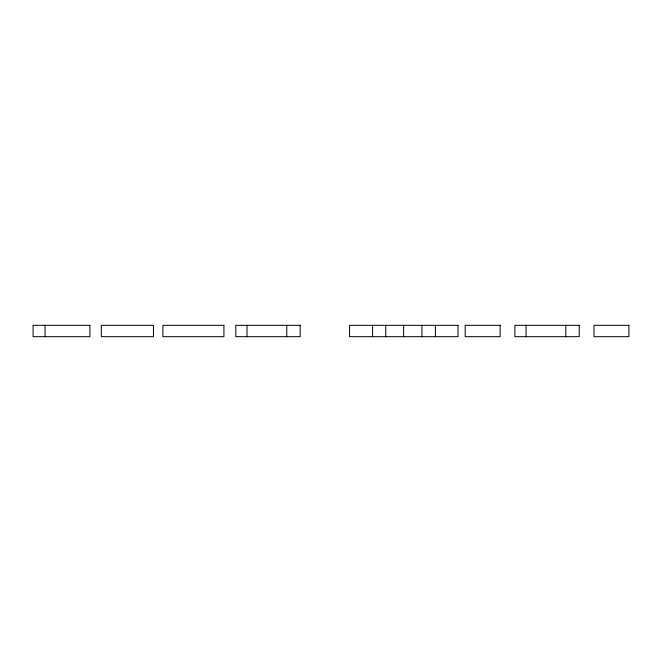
<?xml version="1.0" encoding="UTF-8"?>
<svg xmlns="http://www.w3.org/2000/svg" width="662" height="662" viewBox="0 0 662 662"><rect width="100%" height="100%" fill="white"/><g stroke="black" fill="none" stroke-linecap="round" stroke-linejoin="round"><path stroke-width="0.99" d="M565.811 325.323L565.811 336.677M526.058 325.323L526.058 336.677M435.414 325.323L435.414 336.677M421.942 325.323L421.942 336.677M403.63 325.323L403.63 336.677M385.747 325.323L385.747 336.677M372.574 325.323L372.574 336.677M286.77 325.323L286.77 336.677M247.009 325.323L247.009 336.677M45.066 325.323L45.066 336.677M89.9 325.323L33.1 325.323L33.1 336.677L89.9 336.677L89.9 325.323M153.468 325.323L101.319 325.323L101.319 336.677L153.468 336.677L153.468 325.323M223.922 325.323L162.893 325.323L162.893 336.677L223.922 336.677L223.922 325.323M300.184 325.323L235.829 325.323L235.829 336.677L300.184 336.677L300.184 325.323M458.013 325.323L349.553 325.323L349.553 336.677L458.013 336.677L458.013 325.323M500.133 325.323L465.204 325.323L465.204 336.677L500.133 336.677L500.133 325.323M579.233 325.323L514.879 325.323L514.879 336.677L579.233 336.677L579.233 325.323M628.9 325.323L593.971 325.323L593.971 336.677L628.9 336.677L628.9 325.323"/></g></svg>
